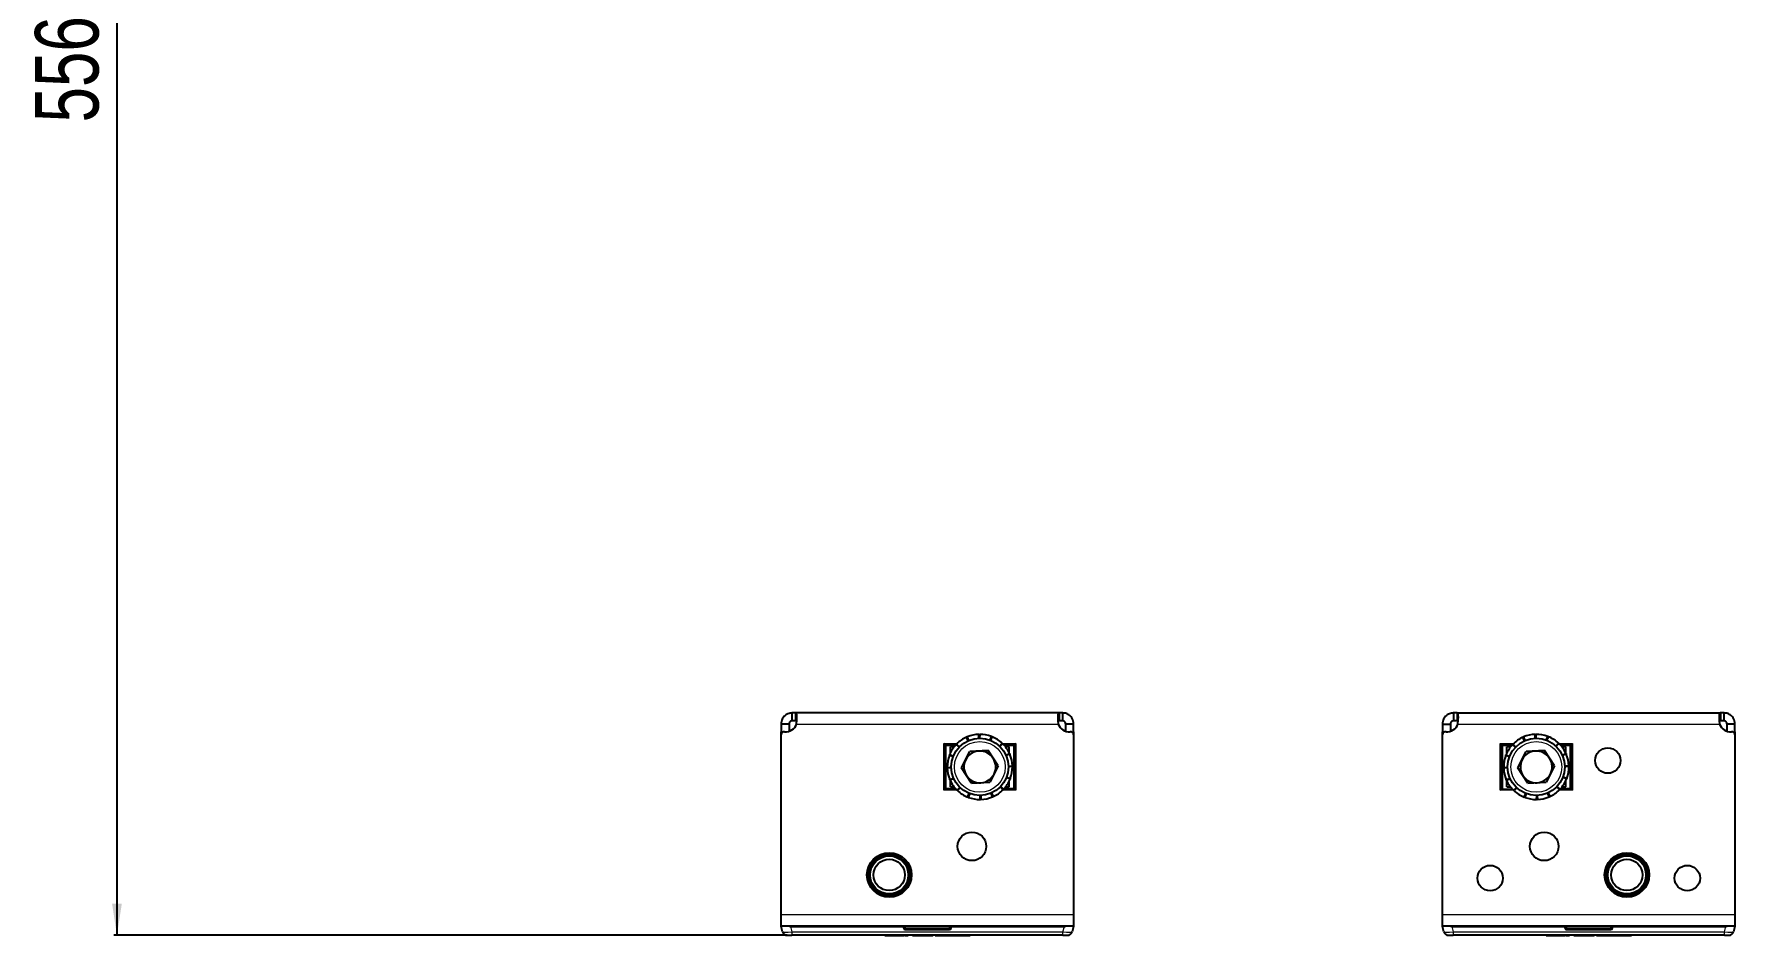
# Model space of a CAD drawing. Header units: millimetres. Extents: x -438 to 1908, y -670 to 578.
# Drawn here: x -438 to 97, y -670 to -386 of the extents above; entities that cross this region are included whole.
import ezdxf

# ---------------------------------------------------------------- set-up
doc = ezdxf.new("R2010")
doc.units = ezdxf.units.MM
doc.layers.add('FORMAT', color=7, linetype='Continuous')
doc.styles.add('SLDTEXTSTYLE0', font='TXT', dxfattribs={"width": 0.75})
doc.dimstyles.new('SLDDIMSTYLE0', dxfattribs={"dimtxt": 20, "dimasz": 10, "dimexe": 0, "dimexo": 0.0625, "dimgap": 5, "dimtad": 2, "dimdec": 1, "dimrnd": 1e-09, "dimzin": 12, "dimdsep": 46, "dimtxsty": 'SLDTEXTSTYLE0', "dimsah": 1, "dimcen": 0.09, "dimadec": 0, "dimazin": 3, "dimtfac": 1, "dimtofl": 0, "dimtmove": 0, "dimatfit": 3, "dimfxl": 0, "dimfrac": 2, "dimtolj": 1, "dimtzin": 12, "dimarcsym": 0})

# ---------------------------------------------------------------- blocks, each defined once
blk = doc.blocks.new('_D_7')
at = {"layer": 'FORMAT'}
for p, q in [((-201.53, -113.3), (-413.31, -113.3)), ((-412.31, -113.3), (-412.31, -669.3)), ((-201.53, -669.3), (-413.31, -669.3))]:
    blk.add_line(p, q, dxfattribs=at)
for points in [[(-412.31, -113.3), (-413.85, -123.3), (-410.77, -123.3)], [(-412.31, -669.3), (-410.77, -659.3), (-413.85, -659.3)]]:
    blk.add_solid(points, dxfattribs=at)
at = {"layer": 'FORMAT', "insert": (-438.09, -413.46), "char_height": 20, "attachment_point": 1, "rotation": 90, "style": 'SLDTEXTSTYLE0'}
blk.add_mtext('556', dxfattribs=at)

msp = doc.modelspace()

# ---------------------------------------------------------------- linework, layer by layer
at = {"color": 7, "linetype": 'Continuous', "lineweight": 25}
for p, q in [((-200.92, -602.8), (-203.42, -602.8)), ((-203.42, -602.8), (-203.42, -605.3)), ((-200.92, -602.8), (-200.92, -605.08)), ((-199.92, -601.8), (-199.92, -599.3)), ((-198.83, -599.3), (-199.92, -599.3)), ((-198.83, -601.8), (-199.92, -601.8)), ((-116.01, -599.3), (-198.83, -599.3)), ((-198.83, -601.8), (-198.83, -599.3)), ((-116.01, -599.3), (-116.01, -601.8)), ((-114.92, -599.3), (-116.01, -599.3)), ((-114.92, -601.8), (-116.01, -601.8)), ((-114.92, -599.3), (-114.92, -601.8)), ((-111.42, -602.8), (-113.92, -602.8)), ((-113.92, -605.08), (-113.92, -602.8)), ((-111.42, -605.3), (-111.42, -602.8)), ((4.58, -602.8), (7.08, -602.8)), ((4.58, -602.8), (4.58, -605.3)), ((7.08, -602.8), (7.08, -605.08)), ((8.08, -599.3), (8.08, -601.8)), ((9.17, -599.3), (8.08, -599.3)), ((9.17, -601.8), (8.08, -601.8)), ((9.17, -599.3), (9.17, -601.8)), ((9.17, -599.3), (91.99, -599.3)), ((91.99, -599.3), (91.99, -601.8)), ((93.08, -599.3), (91.99, -599.3)), ((93.08, -601.8), (91.99, -601.8)), ((93.08, -599.3), (93.08, -601.8)), ((96.58, -602.8), (94.08, -602.8)), ((94.08, -605.08), (94.08, -602.8)), ((96.58, -605.3), (96.58, -602.8)), ((-203.42, -606.2), (-203.42, -605.3)), ((-203.42, -662.8), (-203.42, -606.2)), ((-151.92, -609.3), (-152.27, -608.95)), ((-151.92, -609.3), (-151.92, -623.3)), ((-148.41, -609.3), (-151.92, -609.3)), ((-151.57, -609.65), (-151.92, -609.3)), ((-147.47, -610.12), (-148.38, -609.27)), ((-148.27, -609.3), (-148.35, -609.3)), ((-148.21, -609.09), (-147.38, -610.03)), ((-147.92, -609.55), (-147.92, -609.7)), ((-147.34, -609.99), (-147.92, -609.65)), ((-144.61, -608.09), (-145.12, -606.95)), ((-144.89, -606.85), (-144.49, -608.04)), ((-141.19, -607.3), (-141.22, -606.05)), ((-140.97, -606.05), (-141.06, -607.3)), ((-137.72, -607.88), (-137.28, -606.72)), ((-137.05, -606.81), (-137.61, -607.93)), ((-134.75, -609.75), (-133.89, -608.84)), ((-133.71, -609.01), (-134.66, -609.83)), ((-133.43, -609.3), (-129.92, -609.3)), ((-129.92, -609.3), (-130.27, -609.65)), ((-129.57, -608.95), (-129.92, -609.3)), ((-129.92, -609.3), (-129.92, -623.3)), ((-111.42, -605.3), (-111.42, -606.2)), ((-111.42, -606.2), (-111.42, -662.8)), ((4.58, -606.2), (4.58, -605.3)), ((4.58, -662.8), (4.58, -606.2)), ((22.73, -608.95), (23.08, -609.3)), ((23.08, -609.3), (26.59, -609.3)), ((23.08, -623.3), (23.08, -609.3)), ((23.08, -609.3), (23.43, -609.65)), ((27.5, -610.15), (26.59, -609.3)), ((26.76, -609.12), (27.59, -610.06)), ((27.08, -609.55), (27.08, -609.76)), ((30.35, -608.1), (29.84, -606.97)), ((30.06, -606.87), (30.47, -608.05)), ((33.77, -607.3), (33.73, -606.05)), ((33.98, -606.05), (33.9, -607.3)), ((37.24, -607.87), (37.68, -606.7)), ((37.91, -606.79), (37.35, -607.91)), ((40.22, -609.72), (41.08, -608.81)), ((41.26, -608.98), (40.31, -609.81)), ((45.08, -609.3), (41.57, -609.3)), ((44.73, -609.65), (45.08, -609.3)), ((45.08, -609.3), (45.43, -608.95)), ((45.08, -623.3), (45.08, -609.3)), ((96.58, -605.3), (96.58, -606.2)), ((96.58, -606.2), (96.58, -662.8)), ((-149.33, -613.1), (-150.5, -612.65)), ((-150.41, -612.42), (-149.29, -612.98)), ((-150.17, -611.88), (-150.17, -610)), ((-149.01, -610), (-150.17, -610)), ((-147.35, -610), (-147.6, -610)), ((-146.69, -616.6), (-144.07, -611.46)), ((-138.3, -611.15), (-144.07, -611.46)), ((-135.16, -615.99), (-138.3, -611.15)), ((-131.67, -610), (-132.84, -610)), ((-132.71, -612.61), (-131.57, -612.1)), ((-131.47, -612.33), (-132.66, -612.72)), ((-131.67, -611.88), (-131.67, -610)), ((25.65, -613.14), (24.48, -612.7)), ((24.57, -612.47), (25.7, -613.02)), ((24.83, -611.88), (24.83, -610)), ((25.99, -610), (24.83, -610)), ((27.65, -610), (27.33, -610)), ((28.31, -616.61), (30.92, -611.46)), ((36.69, -611.15), (30.92, -611.46)), ((39.84, -615.98), (36.69, -611.15)), ((43.33, -610), (42.16, -610)), ((42.27, -612.57), (43.41, -612.05)), ((43.51, -612.28), (42.32, -612.69)), ((43.33, -611.88), (43.33, -610)), ((-151.17, -616.35), (-149.92, -616.44)), ((-149.92, -616.56), (-151.17, -616.6)), ((-150.37, -620.27), (-149.18, -619.87)), ((-149.13, -619.98), (-150.27, -620.5)), ((-143.54, -621.44), (-146.69, -616.6)), ((-135.16, -615.99), (-137.78, -621.14)), ((-131.43, -620.17), (-132.55, -619.61)), ((-132.51, -619.49), (-131.34, -619.94)), ((-131.93, -616.03), (-130.68, -615.99)), ((-130.67, -616.24), (-131.92, -616.16)), ((23.83, -616.4), (25.08, -616.48)), ((25.08, -616.6), (23.83, -616.65)), ((24.65, -620.31), (25.83, -619.91)), ((25.89, -620.02), (24.75, -620.54)), ((31.47, -621.45), (28.31, -616.61)), ((39.84, -615.98), (37.24, -621.13)), ((43.59, -620.13), (42.46, -619.57)), ((42.51, -619.46), (43.68, -619.89)), ((43.07, -615.99), (44.32, -615.95)), ((44.33, -616.2), (43.08, -616.12)), ((-151.92, -623.3), (-152.27, -623.65)), ((-151.57, -622.95), (-151.92, -623.3)), ((-151.92, -623.3), (-148.41, -623.3)), ((-150.17, -622.6), (-150.17, -620.71)), ((-150.17, -622.6), (-149.01, -622.6)), ((-148.13, -623.58), (-147.19, -622.76)), ((-147.1, -622.85), (-147.95, -623.75)), ((-144.8, -625.79), (-144.24, -624.66)), ((-144.12, -624.71), (-144.56, -625.88)), ((-143.54, -621.44), (-137.78, -621.14)), ((-140.87, -626.55), (-140.78, -625.3)), ((-140.66, -625.29), (-140.62, -626.54)), ((-136.95, -625.75), (-137.35, -624.56)), ((-137.23, -624.51), (-136.72, -625.65)), ((-134.5, -622.61), (-133.92, -622.94)), ((-134.49, -622.6), (-134.24, -622.6)), ((-133.64, -623.51), (-134.46, -622.56)), ((-134.37, -622.47), (-133.46, -623.33)), ((-133.92, -623.05), (-133.92, -622.9)), ((-133.5, -623.3), (-133.57, -623.3)), ((-129.92, -623.3), (-133.43, -623.3)), ((-132.84, -622.6), (-131.67, -622.6)), ((-131.67, -622.6), (-131.67, -620.71)), ((-129.92, -623.3), (-130.27, -622.95)), ((-129.57, -623.65), (-129.92, -623.3)), ((22.73, -623.65), (23.08, -623.3)), ((23.08, -623.3), (26.59, -623.3)), ((24.83, -622.6), (24.83, -620.71)), ((24.83, -622.6), (25.99, -622.6)), ((26.9, -623.61), (27.84, -622.79)), ((27.93, -622.87), (27.08, -623.79)), ((30.25, -625.8), (30.8, -624.68)), ((30.92, -624.72), (30.48, -625.89)), ((31.47, -621.45), (37.24, -621.13)), ((34.18, -626.55), (34.26, -625.29)), ((34.38, -625.29), (34.43, -626.54)), ((38.09, -625.73), (37.69, -624.54)), ((37.8, -624.49), (38.32, -625.63)), ((40.51, -622.6), (40.82, -622.6)), ((41.4, -623.47), (40.57, -622.53)), ((40.66, -622.44), (41.57, -623.29)), ((41.08, -623.05), (41.08, -622.84)), ((41.57, -623.3), (45.08, -623.3)), ((42.16, -622.6), (43.33, -622.6)), ((43.33, -622.6), (43.33, -620.71)), ((44.73, -622.95), (45.08, -623.3)), ((45.08, -623.3), (45.43, -623.65)), ((-203.42, -666.3), (-203.42, -662.8)), ((-111.42, -662.8), (-111.42, -666.3)), ((4.58, -666.3), (4.58, -662.8)), ((96.58, -662.8), (96.58, -666.3)), ((-203.42, -666.5), (-203.42, -666.3)), ((-203.42, -666.3), (-111.42, -666.3)), ((-202.97, -668.18), (-203.42, -666.5)), ((-200.52, -666.5), (-164.92, -666.5)), ((-164.92, -666.3), (-164.92, -666.5)), ((-164.92, -666.5), (-164.92, -667)), ((-164.42, -667.5), (-150.42, -667.5)), ((-149.92, -666.3), (-149.92, -666.5)), ((-149.92, -667), (-149.92, -666.5)), ((-149.92, -666.5), (-114.32, -666.5)), ((-111.42, -666.5), (-111.87, -668.18)), ((-111.42, -666.3), (-111.42, -666.5)), ((4.58, -666.5), (4.58, -666.3)), ((4.58, -666.3), (96.58, -666.3)), ((5.03, -668.18), (4.58, -666.5)), ((7.48, -666.5), (43.08, -666.5)), ((43.08, -666.3), (43.08, -666.5)), ((43.08, -666.5), (43.08, -667)), ((43.58, -667.5), (57.58, -667.5)), ((58.08, -666.3), (58.08, -666.5)), ((58.08, -667), (58.08, -666.5)), ((58.08, -666.5), (93.68, -666.5)), ((96.58, -666.5), (96.13, -668.18)), ((96.58, -666.3), (96.58, -666.5)), ((-201.52, -669.3), (-200.07, -669.3)), ((-114.77, -669.3), (-200.07, -669.3)), ((-170.85, -669.5), (-170.85, -669.3)), ((-165.17, -669.5), (-170.41, -669.5)), ((-164.74, -669.5), (-164.74, -669.3)), ((-163.5, -669.5), (-163.5, -669.3)), ((-163.25, -669.5), (-163.25, -669.3)), ((-162.1, -669.5), (-162.1, -669.3)), ((-159.28, -669.5), (-162.1, -669.5)), ((-155.81, -669.52), (-155.81, -669.3)), ((-155, -669.5), (-155, -669.3)), ((-153.51, -669.5), (-155, -669.5)), ((-153.51, -669.5), (-153.51, -669.3)), ((-150.84, -669.5), (-153.51, -669.5)), ((-150.84, -669.5), (-150.84, -669.3)), ((-149.71, -669.5), (-150.84, -669.5)), ((-149.71, -669.5), (-149.71, -669.3)), ((-149.65, -669.5), (-149.71, -669.5)), ((-143.99, -669.5), (-143.99, -669.3)), ((-114.77, -669.3), (-113.32, -669.3)), ((6.48, -669.3), (7.93, -669.3)), ((93.23, -669.3), (7.93, -669.3)), ((37.15, -669.5), (37.15, -669.3)), ((42.83, -669.5), (37.59, -669.5)), ((43.26, -669.5), (43.26, -669.3)), ((44.5, -669.5), (44.5, -669.3)), ((44.75, -669.5), (44.75, -669.3)), ((45.9, -669.5), (45.9, -669.3)), ((48.72, -669.5), (45.9, -669.5)), ((52.19, -669.52), (52.19, -669.3)), ((53, -669.5), (53, -669.3)), ((54.49, -669.5), (53, -669.5)), ((54.49, -669.5), (54.49, -669.3)), ((57.16, -669.5), (54.49, -669.5)), ((57.16, -669.5), (57.16, -669.3)), ((58.29, -669.5), (57.16, -669.5)), ((58.29, -669.5), (58.29, -669.3)), ((58.35, -669.5), (58.29, -669.5)), ((64.01, -669.5), (64.01, -669.3)), ((93.23, -669.3), (94.68, -669.3))]:
    msp.add_line(p, q, dxfattribs=at)
at = {"color": 8, "linetype": 'Continuous', "lineweight": 18}
for p, q in [((-198.59, -602.8), (-116.25, -602.8)), ((9.41, -602.8), (91.75, -602.8)), ((-203.42, -605.3), (-202.86, -605.3)), ((-152.27, -608.95), (-148.07, -608.95)), ((-152.27, -623.65), (-152.27, -608.95)), ((-148.72, -609.65), (-151.57, -609.65)), ((-151.57, -609.65), (-151.57, -622.95)), ((-133.99, -608.95), (-129.57, -608.95)), ((-130.27, -609.65), (-133.12, -609.65)), ((-130.27, -622.95), (-130.27, -609.65)), ((-129.57, -608.95), (-129.57, -623.65)), ((-111.98, -605.3), (-111.42, -605.3)), ((4.58, -605.3), (5.14, -605.3)), ((22.73, -608.95), (26.93, -608.95)), ((22.73, -623.65), (22.73, -608.95)), ((26.28, -609.65), (23.43, -609.65)), ((23.43, -609.65), (23.43, -623.3)), ((40.94, -608.95), (45.43, -608.95)), ((44.73, -609.65), (41.88, -609.65)), ((44.73, -622.95), (44.73, -609.65)), ((45.43, -608.95), (45.43, -623.65)), ((96.02, -605.3), (96.58, -605.3)), ((-147.85, -623.65), (-152.27, -623.65)), ((-151.57, -622.95), (-148.72, -622.95)), ((-129.57, -623.65), (-133.78, -623.65)), ((-133.12, -622.95), (-130.27, -622.95)), ((27.21, -623.65), (22.73, -623.65)), ((45.43, -623.65), (41.22, -623.65)), ((41.88, -622.95), (44.73, -622.95)), ((-203.42, -662.8), (-111.42, -662.8)), ((4.58, -662.8), (96.58, -662.8)), ((-200.52, -666.5), (-200.07, -668.18)), ((-200.07, -668.18), (-114.77, -668.18)), ((-200.07, -668.18), (-200.07, -669.3)), ((-164.42, -667), (-164.92, -667)), ((-164.42, -666.3), (-164.42, -667)), ((-164.42, -667), (-164.42, -667.5)), ((-164.42, -667), (-150.42, -667)), ((-150.42, -667), (-150.42, -666.3)), ((-150.42, -667), (-149.92, -667)), ((-150.42, -667), (-150.42, -667.5)), ((-114.77, -668.18), (-114.32, -666.5)), ((-114.77, -669.3), (-114.77, -668.18)), ((7.48, -666.5), (7.93, -668.18)), ((7.93, -668.18), (93.23, -668.18)), ((7.93, -668.18), (7.93, -669.3)), ((43.58, -667), (43.08, -667)), ((43.58, -666.3), (43.58, -667)), ((43.58, -667), (43.58, -667.5)), ((43.58, -667), (57.58, -667)), ((57.58, -667), (57.58, -666.3)), ((57.58, -667), (58.08, -667)), ((57.58, -667), (57.58, -667.5)), ((93.23, -668.18), (93.68, -666.5)), ((93.23, -669.3), (93.23, -668.18)), ((-170.41, -669.5), (-170.41, -669.3)), ((-165.17, -669.5), (-165.17, -669.3)), ((-159.28, -669.5), (-159.28, -669.3)), ((-156.91, -669.5), (-156.91, -669.3)), ((-146.1, -669.5), (-146.1, -669.3)), ((37.59, -669.5), (37.59, -669.3)), ((42.83, -669.5), (42.83, -669.3)), ((48.72, -669.5), (48.72, -669.3)), ((51.09, -669.5), (51.09, -669.3)), ((61.9, -669.5), (61.9, -669.3))]:
    msp.add_line(p, q, dxfattribs=at)
at = {"color": 7, "linetype": 'Continuous', "lineweight": 25}
for centre, radius in [((-140.92, -616.3), 9), ((34.08, -616.3), 9), ((56.58, -614.3), 4), ((-143.42, -641.3), 4.5), ((36.58, -641.3), 4.5), ((-169.42, -650.3), 7), ((-169.42, -650.3), 6.5), ((-169.42, -650.3), 6), ((-169.42, -650.3), 4.93), ((19.58, -651.3), 4), ((62.58, -650.3), 7), ((62.58, -650.3), 6.5), ((62.58, -650.3), 6), ((62.58, -650.3), 4.93), ((81.58, -651.3), 4)]:
    msp.add_circle(centre, radius, dxfattribs=at)
at = {"color": 8, "linetype": 'Continuous', "lineweight": 18}
for centre, radius in [((-140.92, -616.3), 8), ((34.08, -616.3), 8), ((-169.42, -650.3), 6.25), ((62.58, -650.3), 6.25)]:
    msp.add_circle(centre, radius, dxfattribs=at)
at = {"color": 7, "linetype": 'Continuous', "lineweight": 25}
for centre, radius, start, end in [((-201.92, -601.73), 3.5, 263.6206, 342.1747), ((-112.92, -601.73), 3.5, 197.8253, 276.3794), ((6.08, -601.73), 3.5, 263.6206, 342.1747), ((95.08, -601.73), 3.5, 197.8253, 276.3794), ((-202.42, -606.2), 1, 83.6206, 180), ((-140.92, -616.3), 10.25, 136.6868, 157.7909), ((-140.92, -616.3), 10.25, 114.1868, 135.2909), ((-140.92, -616.3), 10.25, 91.6868, 112.7909), ((-140.92, -616.3), 10.25, 69.1868, 90.2909), ((-140.92, -616.3), 10.25, 46.6868, 67.7909), ((-140.92, -616.3), 10.25, 24.1868, 45.2909), ((-112.42, -606.2), 1, 0, 96.3794), ((5.58, -606.2), 1, 83.6206, 180), ((34.08, -616.3), 10.25, 136.9505, 158.0546), ((34.08, -616.3), 10.25, 114.4505, 135.5546), ((34.08, -616.3), 10.25, 91.9505, 113.0546), ((34.08, -616.3), 10.25, 69.4505, 90.5546), ((34.08, -616.3), 10.25, 46.9505, 68.0546), ((34.08, -616.3), 10.25, 24.4505, 45.5546), ((95.58, -606.2), 1, 360, 96.3794), ((-140.92, -616.3), 10.25, 159.1868, 180.2909), ((-140.92, -616.3), 5, 153.0175, 213.0175), ((-140.92, -616.3), 5, 93.0175, 153.0175), ((-140.92, -616.3), 5, 33.0175, 93.0175), ((-140.92, -616.3), 5, 333.0175, 33.0175), ((-140.92, -616.3), 10.25, 1.6868, 22.7909), ((34.08, -616.3), 10.25, 159.4505, 180.5546), ((34.08, -616.3), 5, 153.1455, 213.1455), ((34.08, -616.3), 5, 93.1455, 153.1455), ((34.08, -616.3), 5, 33.1455, 93.1455), ((34.08, -616.3), 5, 333.1455, 33.1455), ((34.08, -616.3), 10.25, 1.9505, 23.0546), ((-140.92, -616.3), 10.25, 181.6868, 202.7909), ((-140.92, -616.3), 10.25, 204.1868, 225.2909), ((-140.92, -616.3), 5, 213.0175, 273.0175), ((-140.92, -616.3), 5, 273.0175, 333.0175), ((-140.92, -616.3), 10.25, 316.6868, 337.7909), ((-140.92, -616.3), 10.25, 339.1868, 0.2909), ((34.08, -616.3), 10.25, 181.9505, 203.0546), ((34.08, -616.3), 10.25, 204.4505, 225.5546), ((34.08, -616.3), 5, 213.1455, 273.1455), ((34.08, -616.3), 5, 273.1455, 333.1455), ((34.08, -616.3), 10.25, 316.9505, 338.0546), ((34.08, -616.3), 10.25, 339.4505, 0.5546), ((-140.92, -616.3), 10.25, 226.6868, 247.7909), ((-140.92, -616.3), 10.25, 249.1868, 270.2909), ((-140.92, -616.3), 10.25, 271.6868, 292.7909), ((-140.92, -616.3), 10.25, 294.1868, 315.2909), ((34.08, -616.3), 10.25, 226.9505, 248.0546), ((34.08, -616.3), 10.25, 249.4505, 270.5546), ((34.08, -616.3), 10.25, 271.9505, 293.0546), ((34.08, -616.3), 10.25, 294.4505, 315.5546), ((-201.52, -667.8), 1.5, 195, 270), ((-164.42, -667), 0.5, 180, 270), ((-150.42, -667), 0.5, 270, 0), ((-113.32, -667.8), 1.5, 270, 345), ((6.48, -667.8), 1.5, 195, 270), ((43.58, -667), 0.5, 180, 270), ((57.58, -667), 0.5, 270, 0), ((94.68, -667.8), 1.5, 270, 345)]:
    msp.add_arc(centre, radius, start, end, dxfattribs=at)
at = {"color": 8, "linetype": 'Continuous', "lineweight": 18}
for centre, major_axis, start_param, end_param in [((-199.97, -667.8), (3, 0.38), 3.158333, 4.662092), ((-114.88, -667.8), (3, -0.38), 4.762686, 6.266445), ((8.03, -667.8), (3, 0.38), 3.158333, 4.662092), ((93.12, -667.8), (3, -0.38), 4.762686, 6.266445)]:
    msp.add_ellipse(centre, major_axis=major_axis, ratio=0.123038, start_param=start_param, end_param=end_param, dxfattribs=at)
at = {"color": 7, "linetype": 'Continuous', "lineweight": 25}
for centre, major_axis, start_param, end_param in [((-203.42, -654.91), (3.1, -11.57), 6.030113, 6.216148), ((-111.42, -654.91), (-3.1, -11.57), 0.067037, 0.253072), ((4.58, -654.91), (3.1, -11.57), 6.030113, 6.216148), ((96.58, -654.91), (-3.1, -11.57), 0.067037, 0.253072)]:
    msp.add_ellipse(centre, major_axis=major_axis, ratio=0.250563, start_param=start_param, end_param=end_param, dxfattribs=at)
for points, knots in [([(-199.92, -599.3), (-200.38, -599.35), (-201.18, -599.44), (-202.09, -600.01), (-202.68, -600.61), (-203.08, -601.24), (-203.37, -601.98), (-203.4, -602.52), (-203.42, -602.8)], [0, 0, 0, 0, 0.254149, 0.448213, 0.574908, 0.708872, 0.850468, 1, 1, 1, 1]), ([(-199.92, -601.8), (-200.05, -601.81), (-200.26, -601.83), (-200.53, -601.99), (-200.71, -602.17), (-200.83, -602.35), (-200.91, -602.57), (-200.92, -602.72), (-200.92, -602.8)], [0, 0, 0, 0, 0.296302, 0.497469, 0.615497, 0.73607, 0.863114, 1, 1, 1, 1]), ([(-198.59, -602.8), (-198.56, -602.5), (-198.5, -601.95), (-198.43, -601.05), (-198.41, -600.17), (-198.55, -599.44), (-198.74, -599.35), (-198.83, -599.3)], [0, 0, 0, 0, 0.16069, 0.301312, 0.521951, 0.753573, 1, 1, 1, 1]), ([(-116.01, -599.3), (-116.06, -599.31), (-116.16, -599.35), (-116.31, -599.63), (-116.41, -600.09), (-116.43, -600.72), (-116.41, -601.33), (-116.35, -602.04), (-116.29, -602.54), (-116.25, -602.8)], [0, 0, 0, 0, 0.144067, 0.271276, 0.474907, 0.597997, 0.726338, 0.860245, 1, 1, 1, 1]), ([(-111.42, -602.8), (-111.45, -602.48), (-111.49, -601.89), (-111.89, -600.94), (-112.6, -600.08), (-113.7, -599.42), (-114.51, -599.34), (-114.92, -599.3)], [0, 0, 0, 0, 0.17084, 0.319217, 0.548103, 0.767822, 1, 1, 1, 1]), ([(-113.92, -602.8), (-113.93, -602.71), (-113.94, -602.54), (-114.03, -602.32), (-114.15, -602.15), (-114.28, -602.02), (-114.42, -601.93), (-114.64, -601.82), (-114.81, -601.81), (-114.92, -601.8)], [0, 0, 0, 0, 0.154359, 0.287283, 0.400435, 0.496544, 0.604314, 0.723151, 1, 1, 1, 1]), ([(8.08, -599.3), (7.62, -599.35), (6.82, -599.44), (5.91, -600.01), (5.32, -600.61), (4.92, -601.24), (4.63, -601.98), (4.6, -602.52), (4.58, -602.8)], [0, 0, 0, 0, 0.2541487, 0.4482127, 0.5749082, 0.7088724, 0.8504677, 1, 1, 1, 1]), ([(8.08, -601.8), (7.95, -601.81), (7.74, -601.83), (7.47, -601.99), (7.29, -602.17), (7.17, -602.35), (7.09, -602.57), (7.08, -602.72), (7.08, -602.8)], [0, 0, 0, 0, 0.296302, 0.497469, 0.615497, 0.73607, 0.863114, 1, 1, 1, 1]), ([(9.41, -602.8), (9.44, -602.5), (9.5, -601.95), (9.57, -601.05), (9.59, -600.17), (9.45, -599.44), (9.26, -599.35), (9.17, -599.3)], [0, 0, 0, 0, 0.16069, 0.3013121, 0.5219513, 0.7535732, 1, 1, 1, 1]), ([(91.99, -599.3), (91.94, -599.31), (91.84, -599.35), (91.69, -599.63), (91.59, -600.09), (91.57, -600.72), (91.59, -601.33), (91.65, -602.04), (91.71, -602.54), (91.75, -602.8)], [0, 0, 0, 0, 0.144067, 0.271276, 0.474907, 0.597997, 0.726338, 0.860245, 1, 1, 1, 1]), ([(96.58, -602.8), (96.55, -602.48), (96.51, -601.89), (96.11, -600.94), (95.4, -600.08), (94.3, -599.42), (93.49, -599.34), (93.08, -599.3)], [0, 0, 0, 0, 0.17084, 0.319217, 0.548103, 0.767822, 1, 1, 1, 1]), ([(94.08, -602.8), (94.07, -602.71), (94.06, -602.54), (93.97, -602.32), (93.85, -602.15), (93.72, -602.02), (93.58, -601.93), (93.36, -601.82), (93.19, -601.81), (93.08, -601.8)], [0, 0, 0, 0, 0.154359, 0.287283, 0.400435, 0.496544, 0.604314, 0.723151, 1, 1, 1, 1]), ([(-148.38, -609.27), (-148.35, -609.24), (-148.31, -609.19), (-148.25, -609.13), (-148.22, -609.1), (-148.21, -609.09)], [0, 0, 0, 0, 0.499981, 0.749988, 1, 1, 1, 1]), ([(-145.12, -606.95), (-145.08, -606.93), (-145.03, -606.9), (-144.95, -606.87), (-144.91, -606.86), (-144.89, -606.85)], [0, 0, 0, 0, 0.499981, 0.749988, 1, 1, 1, 1]), ([(-141.22, -606.05), (-141.18, -606.05), (-141.12, -606.05), (-141.04, -606.05), (-140.99, -606.05), (-140.97, -606.05)], [0, 0, 0, 0, 0.499981, 0.749988, 1, 1, 1, 1]), ([(-137.28, -606.72), (-137.24, -606.73), (-137.18, -606.75), (-137.11, -606.78), (-137.07, -606.8), (-137.05, -606.81)], [0, 0, 0, 0, 0.499981, 0.749988, 1, 1, 1, 1]), ([(-133.89, -608.84), (-133.86, -608.87), (-133.81, -608.91), (-133.76, -608.97), (-133.73, -609), (-133.71, -609.01)], [0, 0, 0, 0, 0.499981, 0.749988, 1, 1, 1, 1]), ([(26.59, -609.3), (26.62, -609.27), (26.66, -609.22), (26.72, -609.16), (26.75, -609.13), (26.76, -609.12)], [0, 0, 0, 0, 0.4999808, 0.7499881, 1, 1, 1, 1]), ([(29.84, -606.97), (29.87, -606.95), (29.93, -606.92), (30.01, -606.89), (30.05, -606.87), (30.06, -606.87)], [0, 0, 0, 0, 0.499981, 0.749988, 1, 1, 1, 1]), ([(33.73, -606.05), (33.77, -606.05), (33.83, -606.05), (33.92, -606.05), (33.96, -606.05), (33.98, -606.05)], [0, 0, 0, 0, 0.499981, 0.749988, 1, 1, 1, 1]), ([(37.68, -606.7), (37.72, -606.71), (37.77, -606.74), (37.85, -606.77), (37.89, -606.78), (37.91, -606.79)], [0, 0, 0, 0, 0.499981, 0.749988, 1, 1, 1, 1]), ([(41.08, -608.81), (41.11, -608.83), (41.15, -608.88), (41.21, -608.94), (41.24, -608.96), (41.26, -608.98)], [0, 0, 0, 0, 0.4999808, 0.7499881, 1, 1, 1, 1]), ([(-150.5, -612.65), (-150.49, -612.62), (-150.47, -612.56), (-150.43, -612.48), (-150.42, -612.44), (-150.41, -612.42)], [0, 0, 0, 0, 0.499981, 0.749988, 1, 1, 1, 1]), ([(-131.57, -612.1), (-131.55, -612.14), (-131.53, -612.19), (-131.5, -612.27), (-131.48, -612.31), (-131.47, -612.33)], [0, 0, 0, 0, 0.499981, 0.749988, 1, 1, 1, 1]), ([(24.48, -612.7), (24.5, -612.66), (24.52, -612.6), (24.55, -612.52), (24.56, -612.49), (24.57, -612.47)], [0, 0, 0, 0, 0.499981, 0.749988, 1, 1, 1, 1]), ([(43.41, -612.05), (43.43, -612.09), (43.45, -612.15), (43.49, -612.23), (43.5, -612.26), (43.51, -612.28)], [0, 0, 0, 0, 0.499981, 0.749988, 1, 1, 1, 1]), ([(-151.17, -616.6), (-151.17, -616.56), (-151.17, -616.49), (-151.17, -616.41), (-151.17, -616.37), (-151.17, -616.35)], [0, 0, 0, 0, 0.499981, 0.749988, 1, 1, 1, 1]), ([(-150.27, -620.5), (-150.29, -620.46), (-150.31, -620.4), (-150.35, -620.32), (-150.36, -620.29), (-150.37, -620.27)], [0, 0, 0, 0, 0.499981, 0.749988, 1, 1, 1, 1]), ([(-131.34, -619.94), (-131.36, -619.98), (-131.38, -620.04), (-131.41, -620.11), (-131.42, -620.15), (-131.43, -620.17)], [0, 0, 0, 0, 0.499981, 0.749988, 1, 1, 1, 1]), ([(-130.68, -615.99), (-130.67, -616.04), (-130.67, -616.1), (-130.67, -616.18), (-130.67, -616.22), (-130.67, -616.24)], [0, 0, 0, 0, 0.499981, 0.749988, 1, 1, 1, 1]), ([(23.83, -616.65), (23.83, -616.6), (23.83, -616.54), (23.83, -616.46), (23.83, -616.42), (23.83, -616.4)], [0, 0, 0, 0, 0.499981, 0.749988, 1, 1, 1, 1]), ([(24.75, -620.54), (24.73, -620.5), (24.7, -620.44), (24.67, -620.37), (24.66, -620.33), (24.65, -620.31)], [0, 0, 0, 0, 0.499981, 0.749988, 1, 1, 1, 1]), ([(43.68, -619.89), (43.66, -619.93), (43.64, -619.99), (43.61, -620.07), (43.59, -620.11), (43.59, -620.13)], [0, 0, 0, 0, 0.499981, 0.749988, 1, 1, 1, 1]), ([(44.32, -615.95), (44.32, -615.99), (44.33, -616.05), (44.33, -616.14), (44.33, -616.18), (44.33, -616.2)], [0, 0, 0, 0, 0.499981, 0.749988, 1, 1, 1, 1]), ([(-147.95, -623.75), (-147.98, -623.73), (-148.03, -623.68), (-148.09, -623.63), (-148.12, -623.6), (-148.13, -623.58)], [0, 0, 0, 0, 0.499981, 0.749988, 1, 1, 1, 1]), ([(-144.56, -625.88), (-144.6, -625.86), (-144.66, -625.84), (-144.74, -625.81), (-144.78, -625.79), (-144.8, -625.79)], [0, 0, 0, 0, 0.499981, 0.749988, 1, 1, 1, 1]), ([(-136.72, -625.65), (-136.76, -625.66), (-136.82, -625.69), (-136.89, -625.72), (-136.93, -625.74), (-136.95, -625.75)], [0, 0, 0, 0, 0.499981, 0.749988, 1, 1, 1, 1]), ([(-133.46, -623.33), (-133.49, -623.36), (-133.54, -623.4), (-133.59, -623.46), (-133.62, -623.49), (-133.64, -623.51)], [0, 0, 0, 0, 0.499981, 0.749988, 1, 1, 1, 1]), ([(27.08, -623.79), (27.05, -623.76), (27.01, -623.72), (26.95, -623.66), (26.92, -623.63), (26.9, -623.61)], [0, 0, 0, 0, 0.4999808, 0.7499881, 1, 1, 1, 1]), ([(30.48, -625.89), (30.44, -625.88), (30.38, -625.86), (30.31, -625.83), (30.27, -625.81), (30.25, -625.8)], [0, 0, 0, 0, 0.499981, 0.749988, 1, 1, 1, 1]), ([(38.32, -625.63), (38.28, -625.64), (38.23, -625.67), (38.15, -625.7), (38.11, -625.72), (38.09, -625.73)], [0, 0, 0, 0, 0.499981, 0.749988, 1, 1, 1, 1]), ([(41.57, -623.29), (41.54, -623.32), (41.5, -623.37), (41.44, -623.43), (41.41, -623.46), (41.4, -623.47)], [0, 0, 0, 0, 0.499981, 0.749988, 1, 1, 1, 1]), ([(-140.62, -626.54), (-140.66, -626.54), (-140.72, -626.54), (-140.81, -626.55), (-140.85, -626.55), (-140.87, -626.55)], [0, 0, 0, 0, 0.499981, 0.749988, 1, 1, 1, 1]), ([(34.43, -626.54), (34.39, -626.54), (34.32, -626.54), (34.24, -626.55), (34.2, -626.55), (34.18, -626.55)], [0, 0, 0, 0, 0.499981, 0.749988, 1, 1, 1, 1]), ([(-170.41, -669.5), (-170.48, -669.5), (-170.61, -669.5), (-170.75, -669.5), (-170.83, -669.5), (-170.84, -669.5), (-170.85, -669.5)], [0, 0, 0, 0, 0.281303, 0.555629, 0.773878, 1, 1, 1, 1]), ([(-164.74, -669.5), (-164.74, -669.5), (-164.76, -669.5), (-164.88, -669.5), (-165.02, -669.5), (-165.12, -669.5), (-165.17, -669.5)], [0, 0, 0, 0, 0.285248, 0.560563, 0.777151, 1, 1, 1, 1]), ([(-163.5, -669.5), (-163.55, -669.5), (-163.66, -669.5), (-163.96, -669.5), (-164.24, -669.5), (-164.45, -669.5), (-164.51, -669.5)], [0, 0, 0, 0, 0.255277, 0.538303, 0.854078, 1, 1, 1, 1]), ([(-163.68, -669.5), (-163.79, -669.5), (-164.03, -669.5), (-164.34, -669.5), (-164.51, -669.5), (-164.51, -669.5)], [0, 0, 0, 0, 0.466249, 0.997338, 1, 1, 1, 1]), ([(-156.91, -669.5), (-157.07, -669.5), (-157.43, -669.5), (-158.23, -669.5), (-158.86, -669.5), (-159.28, -669.5)], [0, 0, 0, 0, 0.216742, 0.489643, 1, 1, 1, 1]), ([(-155.82, -669.5), (-155.82, -669.5), (-155.79, -669.5), (-155.95, -669.5), (-156.32, -669.5), (-156.7, -669.5), (-156.91, -669.5)], [0, 0, 0, 0, 0.061615, 0.333035, 0.637399, 1, 1, 1, 1]), ([(-146.1, -669.5), (-146.61, -669.5), (-147.54, -669.5), (-148.73, -669.5), (-149.46, -669.5), (-149.64, -669.5), (-149.65, -669.5)], [0, 0, 0, 0, 0.381983, 0.713352, 0.984017, 1, 1, 1, 1]), ([(-143.99, -669.5), (-144.36, -669.5), (-145.05, -669.5), (-145.77, -669.5), (-146.1, -669.5)], [0, 0, 0, 0, 0.5368, 1, 1, 1, 1]), ([(37.59, -669.5), (37.52, -669.5), (37.39, -669.5), (37.25, -669.5), (37.17, -669.5), (37.16, -669.5), (37.15, -669.5)], [0, 0, 0, 0, 0.281303, 0.555629, 0.773878, 1, 1, 1, 1]), ([(43.26, -669.5), (43.26, -669.5), (43.24, -669.5), (43.12, -669.5), (42.98, -669.5), (42.88, -669.5), (42.83, -669.5)], [0, 0, 0, 0, 0.2852483, 0.5605631, 0.7771515, 1, 1, 1, 1]), ([(44.5, -669.5), (44.45, -669.5), (44.34, -669.5), (44.04, -669.5), (43.76, -669.5), (43.55, -669.5), (43.49, -669.5)], [0, 0, 0, 0, 0.2552772, 0.5383026, 0.8540781, 1, 1, 1, 1]), ([(44.32, -669.5), (44.21, -669.5), (43.97, -669.5), (43.66, -669.5), (43.49, -669.5), (43.49, -669.5)], [0, 0, 0, 0, 0.466249, 0.997338, 1, 1, 1, 1]), ([(51.09, -669.5), (50.93, -669.5), (50.57, -669.5), (49.77, -669.5), (49.14, -669.5), (48.72, -669.5)], [0, 0, 0, 0, 0.216742, 0.489643, 1, 1, 1, 1]), ([(52.18, -669.5), (52.18, -669.5), (52.21, -669.5), (52.05, -669.5), (51.68, -669.5), (51.3, -669.5), (51.09, -669.5)], [0, 0, 0, 0, 0.061615, 0.333035, 0.637399, 1, 1, 1, 1]), ([(61.9, -669.5), (61.39, -669.5), (60.46, -669.5), (59.27, -669.5), (58.54, -669.5), (58.36, -669.5), (58.35, -669.5)], [0, 0, 0, 0, 0.381983, 0.713352, 0.984017, 1, 1, 1, 1]), ([(64.01, -669.5), (63.64, -669.5), (62.95, -669.5), (62.23, -669.5), (61.9, -669.5)], [0, 0, 0, 0, 0.5368, 1, 1, 1, 1])]:
    msp.add_open_spline(points, degree=3, knots=knots, dxfattribs=at)

# ---------------------------------------------------------------- dimensions: what is measured, and where the dimension line sits
at = {"layer": 'FORMAT'}
dim = msp.add_linear_dim(base=(-412.31, -669.3), p1=(-201.52, -113.3), p2=(-201.52, -669.3), angle=90, dimstyle='SLDDIMSTYLE0', dxfattribs=at)
dim.commit()
dim.dimension.update_dxf_attribs({"geometry": '_D_7', "text_midpoint": (-412.31, -391.3), "dimtype": 160})

doc.saveas('drawing.dxf')
